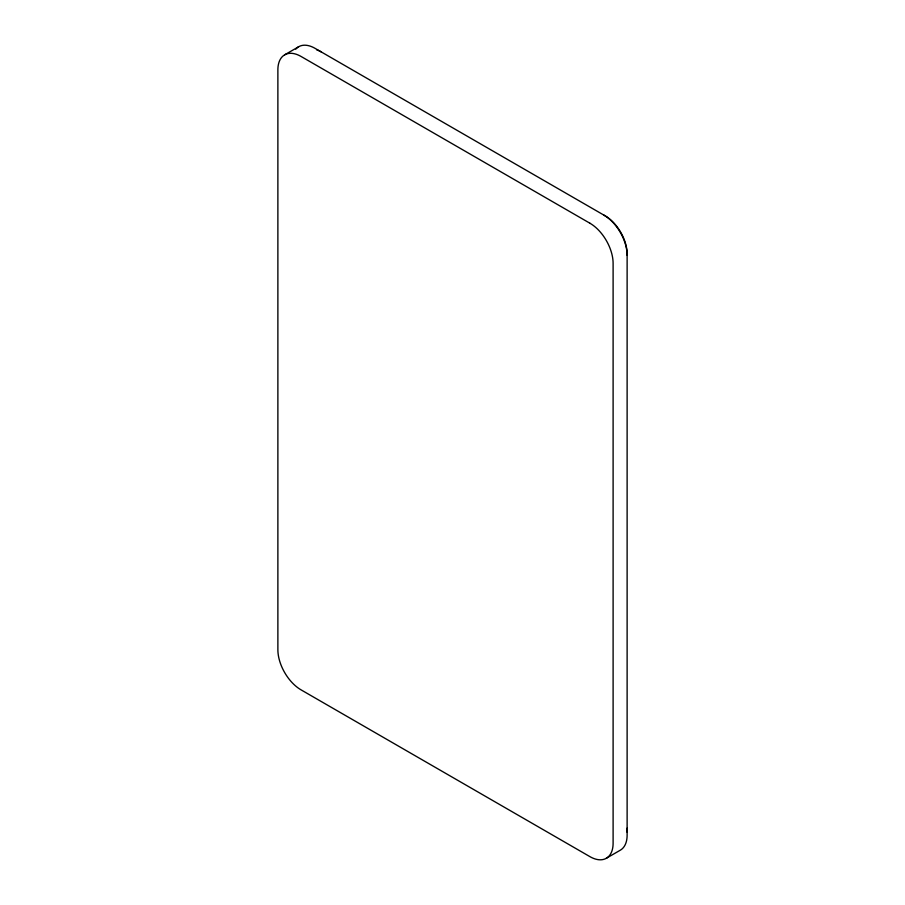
<?xml version="1.0" encoding="UTF-8"?>
<svg xmlns="http://www.w3.org/2000/svg" width="905" height="905" viewBox="0 0 905 905"><rect width="100%" height="100%" fill="white"/><g stroke="black" fill="none" stroke-linecap="round" stroke-linejoin="round"><path stroke-width="1.36" d="M284.668 54.82L298.684 46.732M606.316 858.268L620.332 850.18A32.75 18.915 60 0 0 627.12 835.179L627.12 253.853A31.03 17.919 60 0 0 605.174 215.854L315.064 48.35A32.75 18.915 60 0 0 295.799 49.13M316.592 49.786A31.03 17.919 60 0 1 321.151 51.868M627.12 828.143A31.03 17.919 60 0 1 626.848 831.955M603.963 215.152A32.75 18.915 60 0 1 627.12 255.267M589.936 223.241L301.037 56.449A32.75 18.915 60 0 0 277.88 69.821L277.88 649.733A32.75 18.915 60 0 0 301.037 689.848L589.936 856.65A32.75 18.915 60 0 0 613.104 843.279L613.104 263.355A32.75 18.915 60 0 0 589.936 223.241"/></g></svg>
